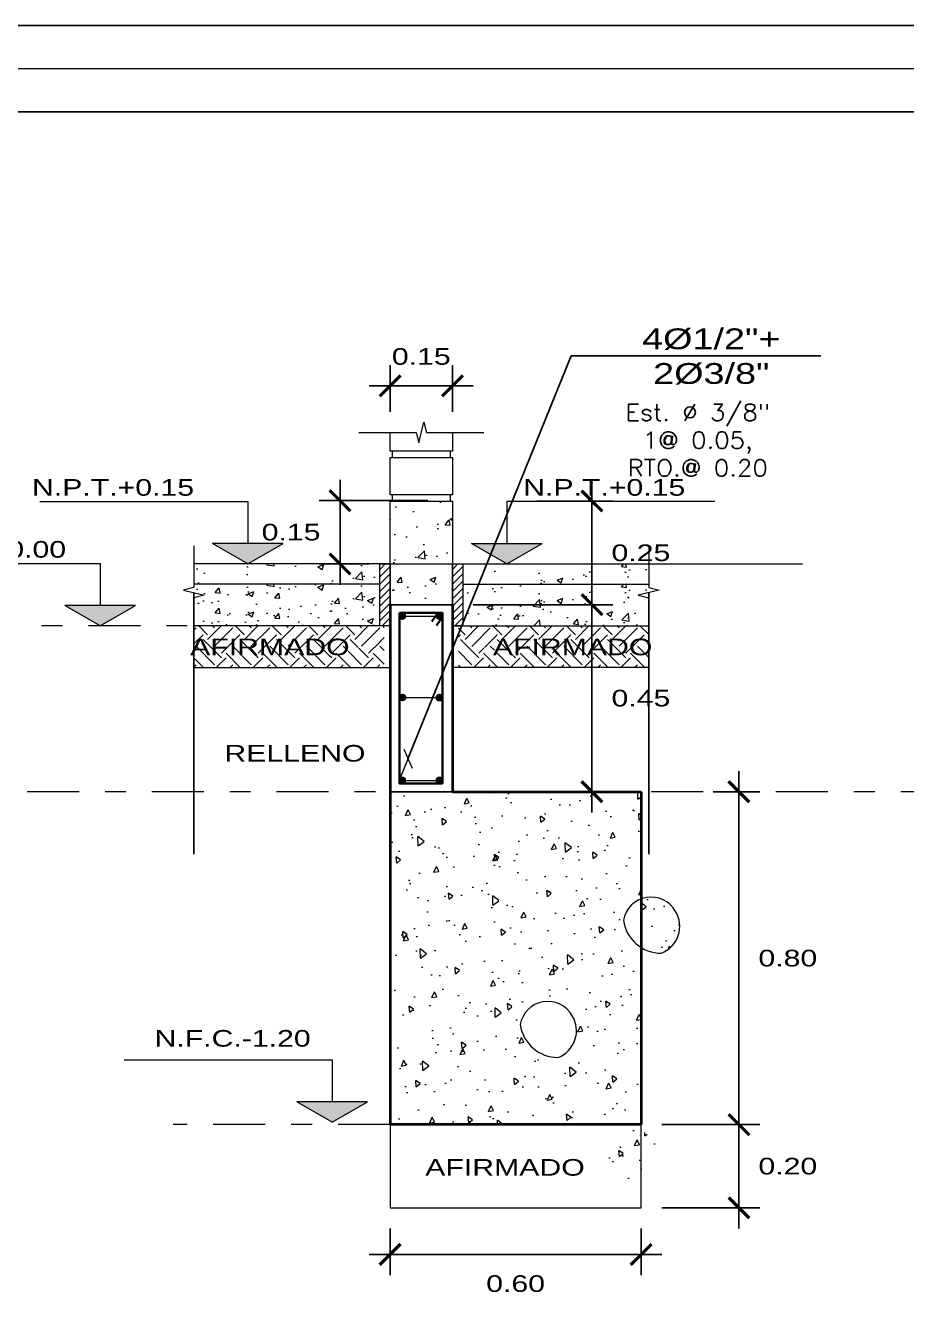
# Model space of a CAD drawing. Header units: millimetres. Extents: x 10559 to 10691, y -16579 to -16550.
# Drawn here: x 10575.37 to 10579.6, y -16556.46 to -16550.35 of the extents above; entities that cross this region are included whole.
import ezdxf

# ---------------------------------------------------------------- set-up
doc = ezdxf.new("R2010")
doc.units = ezdxf.units.MM
doc.linetypes.add('DASHDOT', pattern=[1, 0.5, -0.25, 0, -0.25])
for name, color, linetype, lineweight in [('0.1', 1, 'Continuous', 0), ('015', 1, 'Continuous', 0), ('3CASCO', 2, 'Continuous', 20), ('4', 4, 'Continuous', 35), ('ACHURADO', 9, 'Continuous', 5), ('CASCO', 2, 'Continuous', 20), ('CIMIENTO 0.4', 4, 'Continuous', 20), ('COTAS-01', 1, 'Continuous', 9), ('DIMENCIONES', 1, 'Continuous', 9), ('P6', 255, 'Continuous', 20), ('TEXTO 0.3', 3, 'Continuous', 0), ('TEXTO 0.4', 4, 'Continuous', 0), ('TEXTOS-CHICOS-03', 8, 'Continuous', 30), ('VIGAS1', 116, 'Continuous', 0)]:
    doc.layers.add(name, color=color, linetype=linetype, lineweight=lineweight)
for name, color, linetype in [('0.45', 8, 'Continuous'), ('04', 4, 'Continuous'), ('05', 2, 'Continuous'), ('CAPA1', 1, 'Continuous'), ('PLANTA', 2, 'Continuous')]:
    doc.layers.add(name, color=color, linetype=linetype)
doc.styles.add('CANGREJO80', font='romans.shx', dxfattribs={"width": 1.08, "height": 0.08})
doc.styles.add('R80-50', font='arial.ttf', dxfattribs={"width": 1.3, "height": 0.08})
doc.dimstyles.new('1-50', dxfattribs={"dimtxt": 0.08, "dimasz": 0.1, "dimexe": 0.1, "dimexo": 0.1, "dimgap": 0.05, "dimtad": 1, "dimtoh": 1, "dimzin": 4, "dimdsep": 46, "dimtxsty": 'R80-50', "dimblk1": 'TICK1', "dimblk2": 'TICK1', "dimsah": 1, "dimcen": 0.09, "dimclrt": 3, "dimadec": 0, "dimazin": 0, "dimtfac": 1, "dimtix": 1, "dimtmove": 0, "dimatfit": 3, "dimldrblk": 'TICK1', "dimfxl": 1, "dimtolj": 1, "dimtzin": 0, "dimarcsym": 0})
doc.dimstyles.new('HORIZONTAL', dxfattribs={"dimtxt": 0.1, "dimasz": 0.1, "dimexe": 0.1, "dimexo": 0.1, "dimgap": 0.1, "dimtad": 2, "dimtih": 1, "dimtoh": 1, "dimzin": 1, "dimdsep": 46, "dimtxsty": 'R80-50', "dimblk": 'ARCHTICK', "dimcen": 0.09, "dimdle": 0.1, "dimclrd": 256, "dimclre": 256, "dimclrt": 3, "dimaunit": 1, "dimazin": 0, "dimtfac": 1, "dimtix": 1, "dimtmove": 0, "dimatfit": 3, "dimldrblk": 'ARCHTICK', "dimfxl": 1, "dimtolj": 1, "dimtzin": 0, "dimarcsym": 0})
pattern_1 = [(50, (10472.64485, -16517.76532), (0.28690407, -0.02510085), [0.03, -0.33]), (355, (10472.64485, -16517.76532), (-0.0555005, 0.30087685), [0.024, -0.264]), (100.4514, (10472.66876, -16517.7674), (0.23140375, 0.2757758), [0.0254961, -0.28045684]), (46.1842, (10472.64485, -16517.6853), (0.4268964, -0.0662076), [0.045, -0.495]), (96.6356, (10472.68043, -16517.69083), (0.3738651, 0.3896471), [0.0382441, -0.4206852]), (351.1842, (10472.64485, -16517.6853), (0.3738648, 0.3896474), [0.036, -0.396]), (21, (10472.68485, -16517.70532), (0.2387628, -0.16104756), [0.03, -0.33]), (326, (10472.68485, -16517.70532), (0.0973261, 0.29006), [0.024, -0.264]), (71.4514, (10472.70475, -16517.71874), (0.33608905, 0.1290122), [0.0254961, -0.28045684]), (37.5, (10472.64485, -16517.76532), (0.00486394, 0.13315754), [0, -0.2608, 0, -0.268, 0, -0.265]), (7.5, (10472.64485, -16517.76532), (0.10522781, 0.15776468), [0, -0.1528, 0, -0.2548, 0, -0.101]), (327.5, (10472.55565, -16517.76532), (0.21352897, -0.00902195), [0, -0.1, 0, -0.312, 0, -0.414]), (317.5, (10472.51565, -16517.76532), (0.23327447, 0.040042), [0, -0.13, 0, -0.2072, 0, -0.294])]
pattern_2 = [(50, (10472.64485, -16517.66737), (0.28690407, -0.02510085), [0.03, -0.33]), (355, (10472.64485, -16517.66737), (-0.0555005, 0.30087685), [0.024, -0.264]), (100.4514, (10472.66876, -16517.66946), (0.23140375, 0.2757758), [0.0254961, -0.28045684]), (46.1842, (10472.64485, -16517.58737), (0.4268964, -0.0662076), [0.045, -0.495]), (96.6356, (10472.68043, -16517.5929), (0.3738651, 0.3896471), [0.0382441, -0.4206852]), (351.1842, (10472.64485, -16517.58737), (0.3738648, 0.3896474), [0.036, -0.396]), (21, (10472.68485, -16517.60737), (0.2387628, -0.16104756), [0.03, -0.33]), (326, (10472.68485, -16517.60737), (0.0973261, 0.29006), [0.024, -0.264]), (71.4514, (10472.70475, -16517.6208), (0.33608905, 0.1290122), [0.0254961, -0.28045684]), (37.5, (10472.64485, -16517.66737), (0.00486394, 0.13315754), [0, -0.2608, 0, -0.268, 0, -0.265]), (7.5, (10472.64485, -16517.66737), (0.10522781, 0.15776468), [0, -0.1528, 0, -0.2548, 0, -0.101]), (327.5, (10472.55565, -16517.66737), (0.21352897, -0.00902195), [0, -0.1, 0, -0.312, 0, -0.414]), (317.5, (10472.51565, -16517.66737), (0.23327447, 0.040042), [0, -0.13, 0, -0.2072, 0, -0.294])]
pattern_3 = [(135, (10590.03122, -16564.24328), (1e-14, 0.1767767), [0.125, -0.125]), (135, (10590.06437, -16564.21013), (1e-14, 0.1767767), [0.125, -0.125]), (135, (10590.09751, -16564.17699), (1e-14, 0.1767767), [0.125, -0.125]), (45, (10590.09751, -16564.15489), (0.1767767, -1e-14), [0.125, -0.125]), (45, (10590.06437, -16564.12174), (0.1767767, -1e-14), [0.125, -0.125]), (45, (10590.03122, -16564.0886), (0.1767767, -1e-14), [0.125, -0.125])]

# ---------------------------------------------------------------- blocks, each defined once
blk = doc.blocks.new('_ARCHTICK')
at = {"color": 0, "linetype": 'ByBlock', "const_width": 0.15}
blk.add_lwpolyline([(-0.5, -0.5), (0.5, 0.5)], dxfattribs=at)
blk = doc.blocks.new('*D132')
at = {"layer": 'Defpoints', "color": 0, "transparency": 16777216}
for p in [(10577.1199, -16556.039), (10578.3267, -16556.039), (10577.1199, -16556.2631)]:
    blk.add_point(p, dxfattribs=at)
at = {"layer": 'DIMENCIONES', "lineweight": -2, "transparency": 16777216}
for p, q in [((10577.1199, -16556.139), (10577.1199, -16556.3631)), ((10578.3267, -16556.139), (10578.3267, -16556.3631)), ((10578.4267, -16556.2631), (10577.0199, -16556.2631))]:
    blk.add_line(p, q, dxfattribs=at)
at = {"layer": 'DIMENCIONES', "lineweight": -2, "transparency": 16777216, "xscale": 0.1, "yscale": 0.1, "zscale": 0.1, "rotation": 180}
blk.add_blockref('_ARCHTICK', (10577.1199, -16556.2631), dxfattribs=at)
at = {"layer": 'DIMENCIONES', "lineweight": -2, "transparency": 16777216, "xscale": 0.1, "yscale": 0.1, "zscale": 0.1}
blk.add_blockref('_ARCHTICK', (10578.3267, -16556.2631), dxfattribs=at)
at = {"layer": 'DIMENCIONES', "color": 3, "transparency": 16777216, "insert": (10577.7233, -16556.404), "char_height": 0.08, "attachment_point": 5, "style": 'R80-50'}
blk.add_mtext('\\A1;0.60', dxfattribs=at)
blk = doc.blocks.new('*D133')
at = {"layer": 'Defpoints', "color": 0, "transparency": 16777216}
for p in [(10577.7255, -16552.6397), (10578.0903, -16552.6397), (10577.4199, -16553.138)]:
    blk.add_point(p, dxfattribs=at)
at = {"layer": 'DIMENCIONES', "lineweight": -2, "transparency": 16777216}
for p, q in [((10578.0903, -16553.238), (10578.0903, -16552.5397)), ((10577.8255, -16552.6397), (10578.1903, -16552.6397)), ((10577.5199, -16553.138), (10578.1903, -16553.138))]:
    blk.add_line(p, q, dxfattribs=at)
at = {"layer": 'DIMENCIONES', "lineweight": -2, "transparency": 16777216, "xscale": 0.1, "yscale": 0.1, "zscale": 0.1}
for p, rotation in [((10578.0903, -16552.6397), 90), ((10578.0903, -16553.138), 270)]:
    blk.add_blockref('_ARCHTICK', p, dxfattribs=dict(at, rotation=rotation))
at = {"layer": 'DIMENCIONES', "color": 3, "transparency": 16777216, "insert": (10578.3257, -16552.8889), "char_height": 0.08, "attachment_point": 5, "style": 'R80-50'}
blk.add_mtext('\\A1;0.25', dxfattribs=at)
blk = doc.blocks.new('*D134')
at = {"layer": 'Defpoints', "color": 0, "transparency": 16777216}
for p in [(10577.1199, -16552.0855), (10577.1199, -16552.3097), (10577.4199, -16552.3097)]:
    blk.add_point(p, dxfattribs=at)
at = {"layer": 'DIMENCIONES', "lineweight": -2, "transparency": 16777216}
for p, q in [((10577.1199, -16552.2097), (10577.1199, -16551.9855)), ((10577.4199, -16552.2097), (10577.4199, -16551.9855)), ((10577.1199, -16552.0855), (10577.0199, -16552.0855)), ((10577.4199, -16552.0855), (10577.1199, -16552.0855)), ((10577.4199, -16552.0855), (10577.5199, -16552.0855))]:
    blk.add_line(p, q, dxfattribs=at)
at = {"layer": 'DIMENCIONES', "lineweight": -2, "transparency": 16777216, "xscale": 0.1, "yscale": 0.1, "zscale": 0.1}
blk.add_blockref('_ARCHTICK', (10577.1199, -16552.0855), dxfattribs=at)
at = {"layer": 'DIMENCIONES', "lineweight": -2, "transparency": 16777216, "xscale": 0.1, "yscale": 0.1, "zscale": 0.1, "rotation": 180}
blk.add_blockref('_ARCHTICK', (10577.4199, -16552.0855), dxfattribs=at)
at = {"layer": 'DIMENCIONES', "color": 3, "transparency": 16777216, "insert": (10577.2699, -16551.9446), "char_height": 0.08, "attachment_point": 5, "style": 'R80-50'}
blk.add_mtext('\\A1;0.15', dxfattribs=at)
blk = doc.blocks.new('NPT')
at = {"layer": '0.1'}
blk.add_hatch(color=256, dxfattribs=at).paths.add_polyline_path([(404.0187, -78.6717), (404.1886, -78.7698), (404.3585, -78.6717)])
for p, q in [((404.1886, -78.4698), (404.1886, -78.6717)), ((405.1886, -78.4698), (404.1886, -78.4698)), ((404.0187, -78.6717), (404.3585, -78.6717)), ((404.1886, -78.7698), (404.0187, -78.6717)), ((404.1886, -78.7698), (404.3585, -78.6717))]:
    blk.add_line(p, q, dxfattribs=at)
blk = doc.blocks.new('*D135')
at = {"layer": 'Defpoints', "color": 0, "transparency": 16777216}
for p in [(10578.5734, -16554.038), (10578.3267, -16555.639), (10578.7971, -16555.639)]:
    blk.add_point(p, dxfattribs=at)
at = {"layer": 'DIMENCIONES', "lineweight": -2, "transparency": 16777216}
for p, q in [((10578.7971, -16553.938), (10578.7971, -16555.739)), ((10578.6734, -16554.038), (10578.8971, -16554.038)), ((10578.4267, -16555.639), (10578.8971, -16555.639))]:
    blk.add_line(p, q, dxfattribs=at)
at = {"layer": 'DIMENCIONES', "lineweight": -2, "transparency": 16777216, "xscale": 0.1, "yscale": 0.1, "zscale": 0.1}
for p, rotation in [((10578.7971, -16554.038), 90), ((10578.7971, -16555.639), 270)]:
    blk.add_blockref('_ARCHTICK', p, dxfattribs=dict(at, rotation=rotation))
at = {"layer": 'DIMENCIONES', "color": 3, "transparency": 16777216, "insert": (10579.032, -16554.8385), "char_height": 0.08, "attachment_point": 5, "style": 'R80-50'}
blk.add_mtext('\\A1;0.80', dxfattribs=at)
blk = doc.blocks.new('*D136')
at = {"layer": 'Defpoints', "color": 0, "transparency": 16777216}
for p in [(10578.0699, -16553.138), (10577.5104, -16554.038), (10578.0903, -16554.038)]:
    blk.add_point(p, dxfattribs=at)
at = {"layer": 'DIMENCIONES', "lineweight": -2, "transparency": 16777216}
for p, q in [((10578.0903, -16553.038), (10578.0903, -16554.138)), ((10578.1699, -16553.138), (10578.1903, -16553.138)), ((10577.6104, -16554.038), (10578.1903, -16554.038))]:
    blk.add_line(p, q, dxfattribs=at)
at = {"layer": 'DIMENCIONES', "lineweight": -2, "transparency": 16777216, "xscale": 0.1, "yscale": 0.1, "zscale": 0.1}
for p, rotation in [((10578.0903, -16553.138), 90), ((10578.0903, -16554.038), 270)]:
    blk.add_blockref('_ARCHTICK', p, dxfattribs=dict(at, rotation=rotation))
at = {"layer": 'DIMENCIONES', "color": 3, "transparency": 16777216, "insert": (10578.3257, -16553.588), "char_height": 0.08, "attachment_point": 5, "style": 'R80-50'}
blk.add_mtext('\\A1;0.45', dxfattribs=at)
blk = doc.blocks.new('TICK1')
at = {"layer": 'COTAS-01'}
blk.add_line((-1, 0), (1, 0), dxfattribs=at)
at = {"layer": 'COTAS-01', "color": 4}
blk.add_line((-0.354, -0.354), (0.354, 0.354), dxfattribs=at)
blk = doc.blocks.new('*D137')
at = {"layer": 'Defpoints', "color": 0, "transparency": 16777216}
for p in [(10577.4017, -16552.6374), (10576.8794, -16552.9421), (10577.1199, -16552.9421)]:
    blk.add_point(p, dxfattribs=at)
at = {"layer": 'DIMENCIONES', "lineweight": -2, "transparency": 16777216}
for p, q in [((10576.8794, -16552.5374), (10576.8794, -16553.0421)), ((10577.3017, -16552.6374), (10576.7794, -16552.6374)), ((10577.0199, -16552.9421), (10576.7794, -16552.9421))]:
    blk.add_line(p, q, dxfattribs=at)
at = {"layer": 'DIMENCIONES', "lineweight": -2, "transparency": 16777216, "xscale": 0.1, "yscale": 0.1, "zscale": 0.1}
for p, rotation in [((10576.8794, -16552.6374), 90), ((10576.8794, -16552.9421), 270)]:
    blk.add_blockref('_ARCHTICK', p, dxfattribs=dict(at, rotation=rotation))
at = {"layer": 'DIMENCIONES', "color": 3, "transparency": 16777216, "insert": (10576.6439, -16552.7897), "char_height": 0.08, "attachment_point": 5, "style": 'R80-50'}
blk.add_mtext('\\A1;0.15', dxfattribs=at)
blk = doc.blocks.new('*D196')
at = {"layer": 'Defpoints', "color": 0, "transparency": 16777216}
for p in [(10578.3267, -16555.639), (10578.3267, -16556.039), (10578.7971, -16556.039)]:
    blk.add_point(p, dxfattribs=at)
at = {"layer": 'DIMENCIONES', "lineweight": -2, "transparency": 16777216}
for p, q in [((10578.7971, -16555.539), (10578.7971, -16556.139)), ((10578.4267, -16555.639), (10578.8971, -16555.639)), ((10578.4267, -16556.039), (10578.8971, -16556.039))]:
    blk.add_line(p, q, dxfattribs=at)
at = {"layer": 'DIMENCIONES', "lineweight": -2, "transparency": 16777216, "xscale": 0.1, "yscale": 0.1, "zscale": 0.1}
for p, rotation in [((10578.7971, -16555.639), 90), ((10578.7971, -16556.039), 270)]:
    blk.add_blockref('_ARCHTICK', p, dxfattribs=dict(at, rotation=rotation))
at = {"layer": 'DIMENCIONES', "color": 3, "transparency": 16777216, "insert": (10579.032, -16555.839), "char_height": 0.08, "attachment_point": 5, "style": 'R80-50'}
blk.add_mtext('\\A1;0.20', dxfattribs=at)
blk = doc.blocks.new('HTRHTRHTR')
for p, q in [((4244.53, 437.54), (3391.88, 437.54)), ((4235.83, 428.85), (3400.57, 428.85))]:
    blk.add_line(p, q)
at = {"layer": 'P6', "color": 7}
blk.add_line((3396.22, 433.19), (4240.18, 433.19), dxfattribs=at)

msp = doc.modelspace()

# ---------------------------------------------------------------- hatches: boundary and pattern name
at = {"layer": '0.1'}
h = msp.add_hatch(dxfattribs=at)
h.set_pattern_fill('EARTH', color=256, scale=0.5, angle=135, style=0)
h.set_pattern_definition(pattern_3)
h.paths.add_polyline_path([(10577.09109, -16553.24002), (10576.17659, -16553.24002), (10576.17659, -16553.44002), (10577.09109, -16553.44002)])
h.paths.add_polyline_path([(10577.09109, -16553.31142), (10576.82265, -16553.38329), (10576.84653, -16553.38329), (10577.09109, -16553.31142), (10577.09109, -16553.49789)])
h = msp.add_hatch(dxfattribs=at)
h.set_pattern_fill('EARTH', color=256, scale=0.5, angle=135, style=0)
h.set_pattern_definition(pattern_3)
h.paths.add_polyline_path([(10577.44869, -16553.24002), (10578.3632, -16553.24002), (10578.3632, -16553.44002), (10577.44869, -16553.44002)])
h.paths.add_polyline_path([(10577.44869, -16553.31142), (10577.71713, -16553.38329), (10577.69325, -16553.38329), (10577.44869, -16553.31142), (10577.44869, -16553.49789)])
h = msp.add_hatch(dxfattribs=at)
h.set_pattern_fill('AR-CONC', color=256, scale=0.04, angle=45, style=0)
h.set_pattern_definition([(95, (10564.0721, -16564.58647), (0.2206208, 0.1851228), [0.03, -0.33]), (40, (10564.0721, -16564.58647), (-0.251997, 0.1735073), [0.024, -0.264]), (145.4514, (10564.09048, -16564.57104), (-0.031376, 0.35863), [0.025496, -0.280457]), (91.1842, (10564.01552, -16564.5299), (0.348677, 0.2550455), [0.045, -0.495]), (141.6356, (10564.0446, -16564.50864), (-0.01116, 0.539885), [0.038244, -0.420685]), (36.1842, (10564.01552, -16564.5299), (-0.01116, 0.539885), [0.036, -0.396]), (66, (10564.05795, -16564.51575), (0.2827086, 0.054953), [0.03, -0.33]), (11, (10564.05795, -16564.51575), (-0.1362834, 0.2739234), [0.024, -0.264]), (116.4514, (10564.0815, -16564.51118), (0.1464254, 0.3288762), [0.025496, -0.280457]), (82.5, (10564.07209, -16564.58647), (-0.0907173, 0.0975959), [0, -0.2608, 0, -0.268, 0, -0.265]), (52.5, (10564.07209, -16564.58647), (-0.0371492, 0.1859638), [0, -0.1528, 0, -0.2548, 0, -0.101]), (12.5, (10564.00902, -16564.64954), (0.15736727, 0.1446083), [0, -0.1, 0, -0.312, 0, -0.414]), (2.5, (10563.98073, -16564.67782), (0.136636, 0.193264), [0, -0.13, 0, -0.2072, 0, -0.294])])
edge = h.paths.add_edge_path()
edge.add_arc((10578.37438, -16554.68557), 0.13793, -68.929579, 31.56544, ccw=False)
edge.add_arc((10578.42397, -16554.63028), 0.184, 188.047308, 270, ccw=False)
edge.add_arc((10578.37444, -16554.67927), 0.13468, 29.293587, 170.069277, ccw=False)
edge = h.paths.add_edge_path(flags=16)
edge.add_arc((10577.87806, -16555.18724), 0.13793, -68.929579, 31.565441, ccw=False)
edge.add_arc((10577.92765, -16555.13194), 0.184, 188.047307, 270, ccw=False)
edge.add_arc((10577.87813, -16555.18093), 0.13468, 29.293587, 170.069277, ccw=False)
edge = h.paths.add_edge_path()
edge.add_arc((10578.26896, -16555.78776), 0.13468, 29.293587, 170.069276, ccw=False)
edge.add_arc((10578.26889, -16555.79407), 0.13793, -68.929579, 31.565441, ccw=False)
edge.add_arc((10578.31848, -16555.73878), 0.184, 188.047307, 270, ccw=False)
edge = h.paths.add_edge_path()
edge.add_line((10577.11989, -16554.03942), (10577.11989, -16555.63903))
edge.add_line((10577.31989, -16555.63808), (10578.32673, -16555.63997))
edge.add_line((10578.32673, -16555.63997), (10578.32673, -16554.03706))
edge.add_line((10578.32673, -16554.03706), (10577.31989, -16554.03895))
at = {"layer": '05'}
h = msp.add_hatch(color=256, dxfattribs=at)
edge = h.paths.add_edge_path()
edge.add_arc((10577.17937, -16553.19248), 0.01451, 0, 360)
h = msp.add_hatch(color=256, dxfattribs=at)
edge = h.paths.add_edge_path()
edge.add_arc((10577.35657, -16553.19248), 0.01451, 0, 360)
h = msp.add_hatch(color=256, dxfattribs=at)
edge = h.paths.add_edge_path()
edge.add_arc((10577.18015, -16553.58456), 0.01451, 0, 360)
h = msp.add_hatch(color=256, dxfattribs=at)
edge = h.paths.add_edge_path()
edge.add_arc((10577.35689, -16553.58473), 0.01451, 0, 360)
h = msp.add_hatch(color=256, dxfattribs=at)
edge = h.paths.add_edge_path()
edge.add_arc((10577.17963, -16553.98308), 0.01451, 0, 360)
h = msp.add_hatch(color=256, dxfattribs=at)
edge = h.paths.add_edge_path()
edge.add_arc((10577.35634, -16553.983), 0.01451, 0, 360)
at = {"layer": 'ACHURADO', "ltscale": 0.5}
h = msp.add_hatch(dxfattribs=at)
h.set_pattern_fill('ANSI31', color=256, scale=0.2, style=0)
h.set_pattern_definition([(45, (10355.587067, -16852.091533), (-0.0176776695, 0.0176776695), [])])
h.paths.add_polyline_path([(10577.11989, -16553.24002), (10577.06989, -16553.24002), (10577.06989, -16552.94207), (10577.11989, -16552.94207)])
h = msp.add_hatch(dxfattribs=at)
h.set_pattern_fill('ANSI31', color=256, scale=0.2, style=0)
h.set_pattern_definition([(45, (10355.937067, -16852.091533), (-0.0176776695, 0.0176776695), [])])
h.paths.add_polyline_path([(10577.46989, -16553.24002), (10577.41989, -16553.24002), (10577.41989, -16552.94207), (10577.46989, -16552.94207)])
at = {"layer": 'CASCO'}
h = msp.add_hatch(dxfattribs=at)
h.set_pattern_fill('AR-CONC', color=256, scale=0.04, style=0)
h.set_pattern_definition([(50, (10472.94485, -16517.56635), (0.28690407, -0.02510085), [0.03, -0.33]), (355, (10472.94485, -16517.56635), (-0.0555005, 0.30087685), [0.024, -0.264]), (100.4514, (10472.96876, -16517.56844), (0.23140375, 0.2757758), [0.0254961, -0.28045684]), (46.1842, (10472.94485, -16517.48635), (0.4268964, -0.0662076), [0.045, -0.495]), (96.6356, (10472.98043, -16517.49186), (0.3738651, 0.3896471), [0.0382441, -0.4206852]), (351.1842, (10472.94485, -16517.48635), (0.3738648, 0.3896474), [0.036, -0.396]), (21, (10472.98485, -16517.50635), (0.2387628, -0.16104756), [0.03, -0.33]), (326, (10472.98485, -16517.50635), (0.0973261, 0.29006), [0.024, -0.264]), (71.4514, (10473.00475, -16517.51977), (0.33608905, 0.1290122), [0.0254961, -0.28045684]), (37.5, (10472.94485, -16517.56635), (0.00486394, 0.13315754), [0, -0.2608, 0, -0.268, 0, -0.265]), (7.5, (10472.94485, -16517.56635), (0.10522781, 0.15776468), [0, -0.1528, 0, -0.2548, 0, -0.101]), (327.5, (10472.85565, -16517.56635), (0.21352897, -0.00902195), [0, -0.1, 0, -0.312, 0, -0.414]), (317.5, (10472.81565, -16517.56635), (0.23327447, 0.040042), [0, -0.13, 0, -0.2072, 0, -0.294])])
h.paths.add_polyline_path([(10577.41989, -16553.13801), (10577.41989, -16552.63973), (10577.11989, -16552.63973), (10577.11989, -16552.95392), (10577.11989, -16552.96642), (10577.11989, -16552.99142), (10577.11989, -16553.00392), (10577.11989, -16553.13801)])
h = msp.add_hatch(dxfattribs=at)
h.set_pattern_fill('AR-CONC', color=256, scale=0.04, style=0)
h.set_pattern_definition(pattern_2)
h.paths.add_polyline_path([(10577.06989, -16553.23903), (10577.06989, -16552.94207), (10576.17659, -16552.94207), (10576.17659, -16553.05495), (10576.12659, -16553.06745), (10576.22659, -16553.09245), (10576.17659, -16553.10495), (10576.17659, -16553.23903)])
h = msp.add_hatch(dxfattribs=at)
h.set_pattern_fill('AR-CONC', color=256, scale=0.04, style=0)
h.set_pattern_definition(pattern_2)
h.paths.add_polyline_path([(10577.06989, -16553.23903), (10577.06989, -16552.94207), (10576.17659, -16552.94207), (10576.17659, -16553.05495), (10576.12659, -16553.06745), (10576.22659, -16553.09245), (10576.17659, -16553.10495), (10576.17659, -16553.23903)])
h = msp.add_hatch(dxfattribs=at)
h.set_pattern_fill('AR-CONC', color=256, scale=0.04, style=0)
h.set_pattern_definition(pattern_2)
h.paths.add_polyline_path([(10577.46989, -16553.23903), (10577.46989, -16552.94207), (10578.3632, -16552.94207), (10578.3632, -16553.05495), (10578.4132, -16553.06745), (10578.3132, -16553.09245), (10578.3632, -16553.10495), (10578.3632, -16553.23903)])
h = msp.add_hatch(dxfattribs=at)
h.set_pattern_fill('AR-CONC', color=256, scale=0.04, style=0)
h.set_pattern_definition(pattern_2)
h.paths.add_polyline_path([(10577.46989, -16553.23903), (10577.46989, -16552.94207), (10578.3632, -16552.94207), (10578.3632, -16553.05495), (10578.4132, -16553.06745), (10578.3132, -16553.09245), (10578.3632, -16553.10495), (10578.3632, -16553.23903)])
h = msp.add_hatch(dxfattribs=at)
h.set_pattern_fill('AR-CONC', color=256, scale=0.04, style=0)
h.set_pattern_definition(pattern_1)
h.paths.add_polyline_path([(10576.17659, -16553.20289), (10576.17659, -16553.23903), (10577.06989, -16553.23903), (10577.06989, -16553.04002), (10576.17659, -16553.04002), (10576.17659, -16553.15289), (10576.12659, -16553.16539), (10576.22659, -16553.19039)])
h = msp.add_hatch(dxfattribs=at)
h.set_pattern_fill('AR-CONC', color=256, scale=0.04, style=0)
h.set_pattern_definition(pattern_1)
h.paths.add_polyline_path([(10578.3632, -16553.20289), (10578.3632, -16553.23903), (10577.46989, -16553.23903), (10577.46989, -16553.04002), (10578.3632, -16553.04002), (10578.3632, -16553.15289), (10578.4132, -16553.16539), (10578.3132, -16553.19039)])

# ---------------------------------------------------------------- linework, layer by layer
msp.add_line((10577.41989, -16554.03801), (10577.11989, -16554.03801))
at = {"layer": '0.1', "linetype": 'Continuous'}
for p, q in [((10577.17937, -16553.19248), (10577.35657, -16553.19248)), ((10577.17992, -16553.58491), (10577.35712, -16553.58491)), ((10577.17937, -16553.98317), (10577.35657, -16553.98317))]:
    msp.add_line(p, q, dxfattribs=at)
at = {"layer": '0.1'}
for points in [[(10576.96989, -16552.30974), (10577.24489, -16552.30974), (10577.25739, -16552.35974), (10577.28239, -16552.25974), (10577.29489, -16552.30974), (10577.56989, -16552.30972)], [(10577.41989, -16552.30973), (10577.41989, -16552.39973), (10577.11989, -16552.39973), (10577.11989, -16552.30974)], [(10576.17659, -16552.85495), (10576.17659, -16553.05495), (10576.12659, -16553.06745), (10576.22659, -16553.09245), (10576.17659, -16553.10495), (10576.17659, -16553.28116)], [(10576.17659, -16552.85495), (10576.17659, -16553.05495), (10576.12659, -16553.06745), (10576.22659, -16553.09245), (10576.17659, -16553.10495), (10576.17659, -16553.28116)], [(10578.3632, -16552.85495), (10578.3632, -16553.05495), (10578.4132, -16553.06745), (10578.3132, -16553.09245), (10578.3632, -16553.10495), (10578.3632, -16553.28116)], [(10578.3632, -16552.85495), (10578.3632, -16553.05495), (10578.4132, -16553.06745), (10578.3132, -16553.09245), (10578.3632, -16553.10495), (10578.3632, -16553.28116)]]:
    msp.add_lwpolyline(points, dxfattribs=at)
for points in [[(10577.40989, -16552.42973), (10577.40989, -16552.39973), (10577.12989, -16552.39973), (10577.12989, -16552.42973)], [(10577.41989, -16552.60973), (10577.11989, -16552.60973), (10577.11989, -16552.42973), (10577.41989, -16552.42973)], [(10577.40989, -16552.63973), (10577.40989, -16552.60973), (10577.12989, -16552.60973), (10577.12989, -16552.63973)]]:
    msp.add_lwpolyline(points, close=True, dxfattribs=at)
for points in [[(10578.42397, -16554.81428, 0.4689399), (10578.4919, -16554.61337, 0.7052636), (10578.24178, -16554.65604, 0.3736494)], [(10577.92765, -16555.31594, 0.4689399), (10577.99558, -16555.11503, 0.7052636), (10577.74546, -16555.1577, 0.3736494)]]:
    msp.add_lwpolyline(points, format="xyb", close=True, dxfattribs=at)
at = {"layer": '0.45', "lineweight": 40}
for p, q in [((10577.11989, -16553.13801), (10577.11989, -16554.03801)), ((10577.41989, -16553.13801), (10577.41989, -16554.03801)), ((10577.11989, -16554.03801), (10577.11989, -16555.63903)), ((10577.41989, -16554.03801), (10578.32673, -16554.03801)), ((10578.32673, -16554.03801), (10578.32673, -16555.63903)), ((10578.32673, -16555.63903), (10577.11989, -16555.63903))]:
    msp.add_line(p, q, dxfattribs=at)
at = {"layer": '0.45'}
msp.add_line((10577.11989, -16553.13801), (10577.41989, -16553.13801), dxfattribs=at)
at = {"layer": '04'}
msp.add_line((10577.16486, -16553.17798), (10577.37108, -16553.17798), dxfattribs=at)
at = {"layer": '05'}
for centre in [(10577.17937, -16553.19248), (10577.35657, -16553.19248), (10577.18015, -16553.58456), (10577.35689, -16553.58473), (10577.17963, -16553.98308), (10577.35634, -16553.983)]:
    msp.add_circle(centre, 0.01451, dxfattribs=at)
at = {"layer": '3CASCO'}
msp.add_lwpolyline([(10578.32673, -16555.63903), (10577.11989, -16555.63903), (10577.11989, -16556.03903), (10578.32673, -16556.03903)], close=True, dxfattribs=at)
at = {"layer": '4'}
for p, q in [((10577.16486, -16553.99751), (10577.16486, -16553.17798)), ((10577.34865, -16553.17798), (10577.32034, -16553.21905)), ((10577.37108, -16553.17798), (10577.37108, -16553.99751)), ((10577.37108, -16553.19701), (10577.34277, -16553.23809))]:
    msp.add_line(p, q, dxfattribs=at)
msp.add_lwpolyline([(10577.16486, -16553.17798), (10577.37108, -16553.17798), (10577.37108, -16553.99751), (10577.16486, -16553.99751)], close=True, dxfattribs=at)
at = {"layer": 'CAPA1', "color": 1, "linetype": 'DASHDOT', "lineweight": 18, "ltscale": 0.5}
for p, q in [((10577.11989, -16553.24002), (10575.07625, -16553.24002)), ((10584.62449, -16554.03801), (10575.07625, -16554.03801)), ((10577.11989, -16555.63903), (10576.07678, -16555.63903))]:
    msp.add_line(p, q, dxfattribs=at)
at = {"layer": 'CIMIENTO 0.4'}
for p, q in [((10577.11989, -16552.94207), (10576.17659, -16552.94207)), ((10577.11989, -16552.94207), (10576.17659, -16552.94207)), ((10577.41989, -16552.94207), (10578.3632, -16552.94207)), ((10577.41989, -16552.94207), (10578.3632, -16552.94207)), ((10577.06989, -16553.04002), (10576.17659, -16553.04002)), ((10577.46989, -16553.04002), (10578.3632, -16553.04002)), ((10577.06989, -16553.24002), (10576.17659, -16553.24002)), ((10577.41989, -16553.24002), (10578.3632, -16553.24002)), ((10576.17659, -16553.44002), (10577.11989, -16553.44002)), ((10578.3632, -16553.44002), (10577.41989, -16553.44002))]:
    msp.add_line(p, q, dxfattribs=at)
msp.add_lwpolyline([(10577.11989, -16552.63973), (10577.41989, -16552.63973), (10577.41989, -16553.13801), (10577.11989, -16553.13801)], close=True, dxfattribs=at)
at = {"layer": 'COTAS-01', "ltscale": 0.5}
for points in [[(10577.11989, -16553.24002), (10577.06989, -16553.24002), (10577.06989, -16552.94207), (10577.11989, -16552.94207)], [(10577.46989, -16553.24002), (10577.41989, -16553.24002), (10577.41989, -16552.94207), (10577.46989, -16552.94207)]]:
    msp.add_lwpolyline(points, close=True, dxfattribs=at)
at = {"layer": 'PLANTA', "linetype": 'Continuous'}
for p, q in [((10576.17659, -16554.33801), (10576.17659, -16553.08013)), ((10578.3632, -16554.33801), (10578.3632, -16553.08013))]:
    msp.add_line(p, q, dxfattribs=at)
at = {"layer": 'VIGAS1'}
for p, q in [((10577.11989, -16552.94207), (10579.10182, -16552.94207)), ((10576.17659, -16553.44002), (10577.11989, -16553.44002)), ((10578.3632, -16553.44002), (10577.41989, -16553.44002))]:
    msp.add_line(p, q, dxfattribs=at)

# ---------------------------------------------------------------- block references
at = {"color": 251, "lineweight": 60, "xscale": 0.04776345228451045, "yscale": 0.04776345228451045, "zscale": 0.04776345228451045}
msp.add_blockref('HTRHTRHTR', (10397.43003, -16571.25012), dxfattribs=at)
at = {"layer": '0.1', "xscale": -1, "rotation": 359.9999999999963}
for p in [(10980.62426, -16474.17223), (10980.62426, -16474.17223), (10979.91415, -16474.47017), (10981.03001, -16476.85753)]:
    msp.add_blockref('NPT', p, dxfattribs=at)
at = {"layer": '0.1'}
msp.add_blockref('NPT', (10173.49248, -16474.17223), dxfattribs=at)
msp.add_blockref('NPT', (10173.49248, -16474.17223), dxfattribs=at)

# ---------------------------------------------------------------- texts
at = {"layer": 'TEXTO 0.3', "ltscale": 0.2, "insert": (10578.59863, -16552.41336), "char_height": 0.08, "attachment_point": 5, "style": 'CANGREJO80'}
msp.add_mtext('Est. Ø 3/8" \\P1@ 0.05, \\PRTO.@ 0.20\\P ', dxfattribs=at)
at = {"layer": 'TEXTO 0.3', "insert": (10575.78814, -16552.57448), "char_height": 0.08, "width": 0.7612715, "attachment_point": 5, "style": 'R80-50'}
msp.add_mtext('N.P.T.+0.15', dxfattribs=at)
at = {"layer": 'TEXTO 0.3', "char_height": 0.08, "attachment_point": 5, "style": 'R80-50'}
for s, insert in [('N.P.T.+0.15', (10578.14942, -16552.57448)), ('N.V.+/-0.00 ', (10575.193, -16552.87243)), ('AFIRMADO ', (10576.54218, -16553.3419)), ('AFIRMADO ', (10577.99761, -16553.3419)), ('RELLENO', (10576.66252, -16553.85333)), ('N.F.C.-1.20\\P ', (10576.36284, -16555.29104))]:
    msp.add_mtext(s, dxfattribs=dict(at, insert=insert))
at = {"layer": 'TEXTO 0.4', "insert": (10578.66401, -16551.94446), "char_height": 0.1, "attachment_point": 5, "style": 'R80-50'}
msp.add_mtext('4Ø1/2"+\\P2Ø3/8"', dxfattribs=at)
at = {"layer": 'TEXTOS-CHICOS-03', "ltscale": 0.5, "style": 'R80-50', "width": 1.3}
msp.add_text('AFIRMADO', height=0.08, rotation=360, dxfattribs=at).set_placement((10577.28895, -16555.88446))

# ---------------------------------------------------------------- dimensions: what is measured, and where the dimension line sits
at = {"layer": 'DIMENCIONES'}
for base, p1, p2, override, picture, middle in [((10577.11989, -16552.08547), (10577.41989, -16552.30973), (10577.11989, -16552.30973), {"dimlfac": 0.5}, '*D134', (10577.26989, -16551.94462)), ((10577.11989, -16556.26311), (10578.32673, -16556.03903), (10577.11989, -16556.03903), {"dimlfac": 0.5, "dimtxsty": 'R80-50', "dimldrblk": 'ARCHTICK'}, '*D132', (10577.72331, -16556.40396))]:
    dim = msp.add_linear_dim(base=base, p1=p1, p2=p2, dimstyle='HORIZONTAL', override=override, dxfattribs=at)
    dim.commit()
    dim.dimension.update_dxf_attribs({"geometry": picture, "text_midpoint": middle})
for base, p1, p2, picture, middle in [((10576.87939, -16552.94207), (10577.40171, -16552.63739), (10577.11989, -16552.94207), '*D137', (10576.64392, -16552.78973)), ((10578.09026, -16552.63973), (10577.41989, -16553.13801), (10577.72547, -16552.63973), '*D133', (10578.32572, -16552.88887)), ((10578.09026, -16554.03801), (10578.06989, -16553.13801), (10577.51041, -16554.03801), '*D136', (10578.32572, -16553.58801)), ((10578.7971, -16555.63903), (10578.57339, -16554.03801), (10578.32673, -16555.63903), '*D135', (10579.03199, -16554.83852)), ((10578.7971, -16556.03903), (10578.32673, -16555.63903), (10578.32673, -16556.03903), '*D196', (10579.03199, -16555.83903))]:
    dim = msp.add_linear_dim(base=base, p1=p1, p2=p2, angle=90, dimstyle='HORIZONTAL', override={"dimlfac": 0.5}, dxfattribs=at)
    dim.commit()
    dim.dimension.update_dxf_attribs({"geometry": picture, "text_midpoint": middle})

# ---------------------------------------------------------------- leaders
at = {"layer": '015', "ltscale": 0.5}
msp.add_leader([(10577.20592, -16553.87873), (10577.99065, -16551.94074), (10579.1913, -16551.94064)], dimstyle='1-50', override={"dimtad": 0}, dxfattribs=at)

doc.saveas('drawing.dxf')
